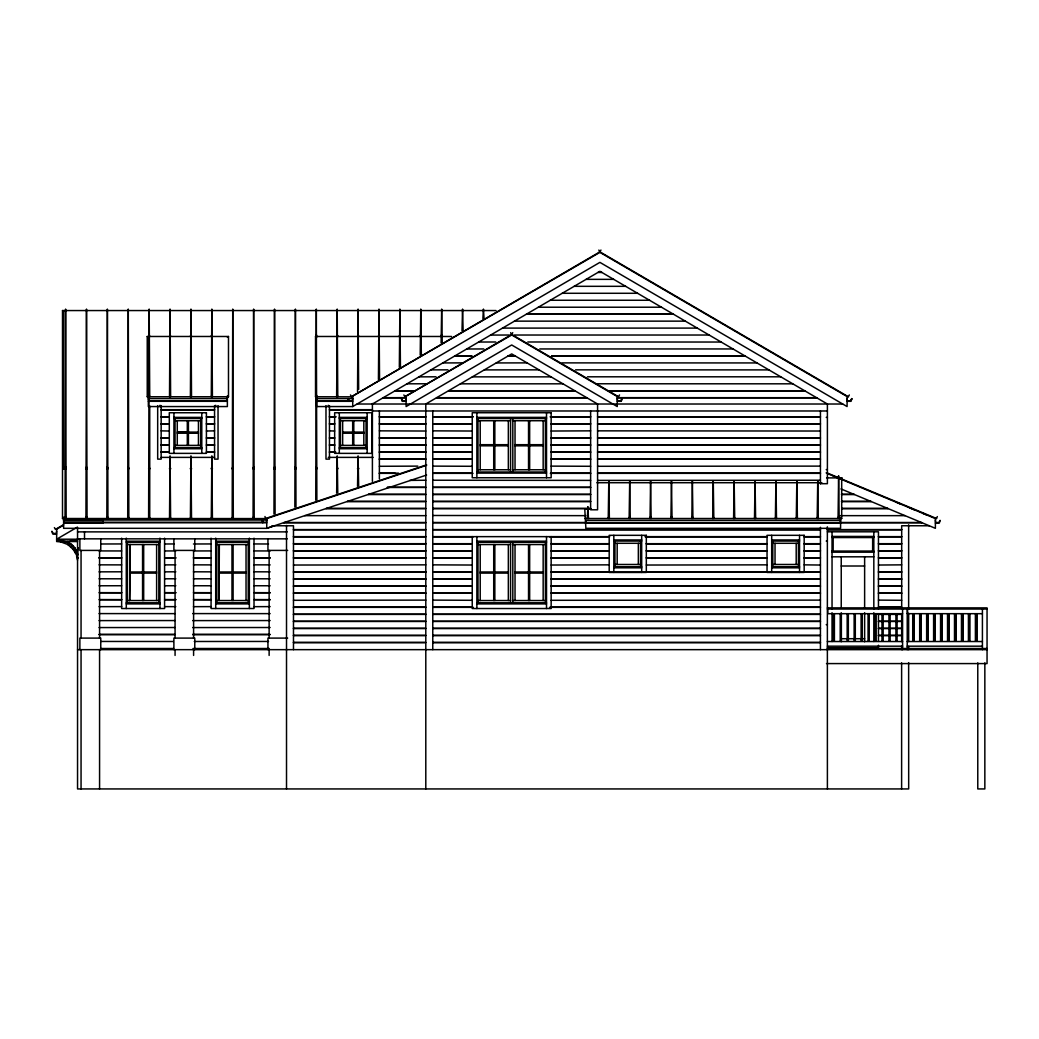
<?xml version="1.0" encoding="UTF-8"?>
<svg xmlns="http://www.w3.org/2000/svg" width="1039" height="1039" viewBox="0 0 1039 1039"><rect width="100%" height="100%" fill="white"/><g stroke="black" fill="none" stroke-linecap="round" stroke-linejoin="round"><path stroke-width="1.5" d="M56.651 531.254L56.301 533.449L53.197 533.449L51.95 531.254L52.716 533.981L56.651 533.981M406.119 398.599L405.768 400.781L402.664 400.781L401.418 398.599L402.184 401.314L406.119 401.314M77.548 560.112L76.613 556.177L78.328 547.878M840.161 522.539L840.577 520.344L585.879 520.344L586.295 522.539L921.541 522.539M617.257 401.314L621.205 401.314L621.582 399.963M621.205 401.314L621.971 398.599L620.725 400.781L617.608 400.781L617.257 398.599M851.396 399.963L851.785 398.599L850.538 400.781L847.434 400.781L847.084 398.599L847.253 399.69M851.785 398.599L851.019 401.314L847.084 401.314M148.616 336.48L149.174 334.558L149.733 336.48M148.616 396.755L149.174 394.82L149.733 396.755L149.174 309.077L148.616 518.513L149.174 516.578L149.733 518.513L149.733 405.898M315.752 336.48L316.311 334.558L316.869 336.48M315.752 396.755L316.311 394.82L316.869 396.755M826.304 473.07L935.386 518.578L936.503 518.513L937.308 516.578M403.859 394.95L404.911 396.755L511.695 334.467L512.747 332.662M350.468 394.95L351.52 396.755L599.906 251.867L600.958 250.061M510.643 332.662L511.695 334.948L617.257 396.534L618.478 396.755L619.53 394.95M598.854 250.061L599.906 252.347L847.084 396.534L848.292 396.755L849.344 394.95M63.483 525.202L56.651 529.189L56.651 541.54L60.782 541.89L67.86 544.54L69.068 542.553L67.223 541.54L56.651 539.215L77.133 527.267M78.328 539.215L56.651 539.215L60.782 541.89L67.223 541.54L67.86 544.54L73.198 549.436L75.055 548.047L78.328 554.839M227.372 337.272L228.489 336.493L228.489 396.755L227.372 396.82M63.587 524.669L55.444 529.409L54.392 527.604M451.601 336.48L315.531 336.48L315.531 396.755L352.728 396.82L351.52 396.755L599.906 252.347M316.648 395.781L316.648 406.561L352.728 406.561L599.906 262.373L847.084 406.561L847.084 396.534M372.404 404.015L599.906 271.309L827.395 404.015L827.395 483.693L820.433 483.693M511.695 334.948L404.911 396.755M64.522 542.903L67.223 541.54L78.289 539.514M426.587 464.849L265.62 518.513L264.971 516.526M496.045 310.557L62.509 310.557L62.509 518.513L266.737 518.578L426.587 465.29M426.587 475.044L266.737 528.332L63.626 528.319L63.626 517.188M274.4 525.773L266.737 528.319L266.737 518.578M56.054 529.306L56.651 529.189M77.548 552.203L75.159 552.605L73.198 549.436L73.055 545.722L69.068 542.553M840.577 518.578L841.694 518.513L841.694 477.888L826.589 477.888M67.86 544.54L71.561 544.345L70.756 546.722L73.055 545.722L75.055 548.047M601.672 272.348L598.126 272.348L601.763 272.4M586.113 279.361L613.698 279.361M574.164 286.322L625.634 286.322M562.229 293.284L637.569 293.284M550.293 300.258L649.518 300.258M538.358 307.219L661.453 307.219M673.311 314.129L526.5 314.129L673.389 314.181M514.474 321.142L685.324 321.142M502.538 328.103L697.273 328.103M490.603 335.078L509.188 335.026M514.266 335.026L709.13 335.026M148.343 396.82L147.239 396.755L147.239 336.48L228.489 336.48M478.667 342.039L495.707 341.987M527.812 341.987L721.144 342.039M466.719 349L483.771 348.948M539.748 348.948L733.002 348.948M454.861 355.922L471.823 355.922M508.253 355.922L515.123 355.922M551.696 355.922L744.937 355.922M454.783 355.961L471.745 355.961M508.175 355.961L515.201 355.961M551.774 355.961L745.028 355.961M442.848 362.936L461.433 362.884M496.239 362.936L527.059 362.884M562.021 362.884L756.963 362.936M430.912 369.897L447.952 369.845M484.304 369.897L539.007 369.845M575.567 369.845L768.899 369.897M418.964 376.858L436.016 376.806M472.355 376.858L551.021 376.858M587.503 376.806L780.757 376.806M407.028 383.82L425.613 383.768M460.42 383.82L562.956 383.82M597.841 383.768L792.77 383.82M609.776 390.742L804.628 390.742M609.854 390.781L804.718 390.781M147.239 396.755L228.489 396.755M383.235 397.703L406.119 397.703L383.157 397.755M436.627 397.703L586.749 397.703M436.549 397.755L586.84 397.755M148.343 401.314L227.372 401.314M316.648 401.314L352.728 401.314M357.078 404.015L842.72 404.015M161.162 409.691L214.553 409.691M329.467 409.691L372.404 409.691M161.162 409.873L214.553 409.873M329.467 409.873L372.404 409.873M372.404 410.976L827.395 410.976M161.162 416.743L169.253 416.743M206.462 416.743L214.553 416.743M329.467 416.743L335.831 416.743M379.378 416.743L425.795 416.743M432.769 416.743L473.031 416.743M550.345 416.743L590.62 416.743M597.581 416.743L820.433 416.743M161.162 416.925L169.292 416.925M206.423 416.925L214.553 416.925M329.467 416.925L335.831 416.925M379.378 416.925L425.795 416.925M432.769 416.925L473.031 416.925M550.345 416.925L590.62 416.925M597.581 416.925L820.433 416.925M173.929 417.379L201.787 417.379M339.311 417.379L367.157 417.379M476.875 417.379L546.514 417.379M826.239 417.379L827.395 417.379M173.929 418.496L201.787 418.496M339.311 418.496L367.157 418.496M476.875 418.496L546.514 418.496M175.046 420.73L200.67 420.73M340.415 420.73L366.053 420.73M477.979 420.73L510.578 420.73M512.811 420.73L545.397 420.73M161.162 423.795L169.292 423.795M206.423 423.795L214.553 423.795M329.467 423.795L334.662 423.795M379.378 423.795L425.795 423.795M432.769 423.795L472.238 423.795M551.151 423.795L590.62 423.795M597.581 423.795L820.433 423.795M161.162 423.977L169.292 423.977M206.423 423.977L214.553 423.977M329.467 423.977L334.662 423.977M379.378 423.977L425.795 423.977M432.769 423.977L472.238 423.977M551.151 423.977L590.62 423.977M597.581 423.977L820.433 423.977M161.162 430.847L169.292 431.029M206.423 431.029L214.553 430.847M329.467 430.847L334.662 431.029M379.378 430.847L425.795 431.029M432.769 430.847L472.238 431.029M551.151 431.029L590.62 430.847M597.581 430.847L820.433 431.029M188.423 432.094L198.449 432.107M342.649 432.107L352.676 432.094M353.792 432.094L363.819 432.107M188.423 433.211L198.449 433.211M353.792 433.211L363.819 433.211M177.279 433.224L187.306 433.211M188.423 433.224L198.449 433.224M342.649 433.224L352.676 433.211M353.792 433.224L363.819 433.224M161.162 437.9L169.292 437.9M206.423 437.9L214.553 437.9M329.467 437.9L334.662 437.9M379.378 437.9L425.795 437.9M432.769 437.9L472.238 437.9M551.151 437.9L590.62 437.9M597.581 437.9L820.433 437.9M161.162 438.081L169.292 438.081M206.423 438.081L214.553 438.081M329.467 438.081L334.662 438.081M379.378 438.081L425.795 438.081M432.769 438.081L472.238 438.081M551.151 438.081L590.62 438.081M597.581 438.081L820.433 438.081M480.213 444.692L493.72 444.692M494.837 444.692L508.344 444.692M515.032 444.692L528.539 444.692M529.656 444.692L543.163 444.692M161.162 444.952L169.292 444.952M206.423 444.952L214.553 444.952M329.467 444.952L334.662 444.952M379.378 444.952L425.795 444.952M432.769 444.952L472.238 444.952M551.151 444.952L590.62 444.952M597.581 444.952L820.433 444.952M161.162 445.134L169.292 445.134M206.423 445.134L214.553 445.134M329.467 445.134L334.662 445.134M379.378 445.134L425.795 445.134M432.769 445.134L472.238 445.134M551.151 445.134L590.62 445.134M597.581 445.134L820.433 445.134M175.046 445.38L200.67 445.38M340.415 445.38L366.053 445.38M480.213 445.809L493.72 445.809M494.837 445.809L508.344 445.809M515.032 445.809L528.539 445.809M529.656 445.809L543.163 445.809M173.929 447.614L201.787 447.614M339.311 447.614L367.157 447.614M173.929 448.731L201.787 448.731M339.311 448.731L367.157 448.731M161.162 452.004L169.292 452.004M206.423 452.004L214.553 452.004M329.467 452.004L334.662 452.004M379.378 452.004L425.795 452.004M432.769 452.004L472.238 452.004M551.151 452.004L590.62 452.004M597.581 452.004L820.433 452.004M161.162 452.186L169.292 452.186M206.423 452.186L214.553 452.186M329.467 452.186L335.831 452.186M379.378 452.186L425.795 452.186M432.769 452.186L472.238 452.186M551.151 452.186L590.62 452.186M597.581 452.186L820.433 452.186M161.162 457.381L214.553 457.381M328.298 457.381L373.131 457.381M379.378 459.056L425.795 459.056M432.769 459.056L472.238 459.056M551.151 459.056L590.62 459.056M597.581 459.056L820.433 459.056M379.378 459.238L425.795 459.238M432.769 459.238L472.238 459.238M551.151 459.238L590.62 459.238M597.581 459.238L820.433 459.238M379.378 466.29L417.795 466.121M432.769 466.121L472.238 466.29M551.151 466.121L590.62 466.29M597.581 466.29L820.433 466.121M477.979 469.758L510.578 469.758M512.811 469.758L545.397 469.758M826.239 469.615L827.395 469.615M476.875 471.992L546.514 471.992M379.378 473.174L398.586 473.174M432.769 473.174L472.238 473.174M476.875 473.096L546.514 473.096M551.151 473.174L590.62 473.174M597.581 473.174L820.433 473.174M379.378 473.342L395.378 473.342M432.769 473.342L473.031 473.342M550.345 473.342L590.62 473.342M597.581 473.342L820.433 473.342M409.795 480.395L425.795 480.226M432.769 480.226L590.62 480.395M597.581 480.395L820.433 480.226M596.88 482.719L821.836 482.719M387.378 487.278L425.795 487.278M432.769 487.278L590.62 487.278M387.378 487.447L425.795 487.447M432.769 487.447L590.62 487.447M368.741 494.33L425.795 494.33M432.769 494.33L590.62 494.33M841.421 494.33L853.915 494.33M368.209 494.499L425.795 494.499M432.769 494.499L590.62 494.499M841.642 494.499L854.331 494.499M347.584 501.382L425.795 501.382M432.769 501.382L590.62 501.382M841.85 501.382L870.825 501.382M347.052 501.551L425.795 501.551M432.769 501.551L590.62 501.551M841.46 501.551L871.24 501.551M326.428 508.435L425.795 508.435M432.769 508.435L590.62 508.435M841.655 508.435L887.722 508.435M325.895 508.603L425.795 508.603M432.769 508.603L590.62 508.603M841.759 508.603L888.15 508.603M840.577 517.487L840.577 528.319L585.879 528.319L584.762 508.837L590.762 508.837M304.739 515.656L425.795 515.656M432.769 515.487L585.788 515.656M840.304 515.656L905.06 515.656M584.762 518.513L841.694 518.513M103.134 522.539L64.041 522.539L63.626 520.344L103.134 520.344L103.134 523.072L63.626 523.072M284.115 522.539L425.795 522.539M432.769 522.539L585.788 522.539M63.626 522.773L266.737 522.773M283.582 522.708L425.795 522.708M432.769 522.708L586.853 522.708M840.096 522.708L921.957 522.708M585.879 523.072L840.577 523.072M935.386 523.072L939.321 523.072L940.087 520.344L938.84 522.539L935.736 522.539L935.386 520.344M271.932 525.773L293.479 525.773L293.479 649.661M929.295 525.773L901.683 525.747L901.683 607.828M293.479 529.591L425.795 529.591M432.769 529.591L820.433 529.591M827.356 529.591L901.683 529.591M293.479 529.76L425.795 529.76M432.769 529.76L820.433 529.76M827.356 529.76L901.683 529.76M77.548 531.877L287.219 531.877M827.356 531.799L878.462 531.799L878.462 608.958M832.044 536.436L873.825 536.436M293.479 536.644L425.795 536.644M432.769 536.644L609.568 536.644M645.258 536.644L766.912 536.644M804.212 536.644L820.433 536.644M878.462 536.644L901.683 536.644M293.479 536.812L425.795 536.812M432.769 536.812L473.316 536.812M549.553 536.812L609.568 536.812M645.258 536.812L767.042 536.812M804.173 536.812L820.433 536.812M878.462 536.812L901.683 536.812M832.044 537.553L873.825 537.553M77.548 538.838L287.232 538.838M613.828 539.955L641.686 539.955M771.691 539.955L799.536 539.955M126.29 541.202L159.954 541.202M215.709 541.202L249.373 541.202M476.875 541.202L546.514 541.202M613.828 541.072L641.686 541.072M771.691 541.072L799.536 541.072M826.239 541.072L827.395 541.072M67.223 541.54L77.548 541.54M126.29 542.319L159.954 542.319M215.709 542.319L249.373 542.319M476.875 542.319L546.514 542.319M614.945 543.293L640.569 543.293M772.795 543.293L798.433 543.293M293.479 543.696L425.795 543.696M432.769 543.696L472.238 543.696M551.151 543.696L609.192 543.696M646.323 543.696L767.042 543.696M804.173 543.696L820.433 543.696M878.462 543.696L901.683 543.696M100.666 543.994L121.654 543.942M164.591 543.994L174.214 543.942M193.449 543.994L211.073 543.942M254.01 543.942L268.543 543.994M293.479 543.878L425.795 543.878M432.769 543.878L472.238 543.878M551.151 543.878L609.192 543.878M646.323 543.878L767.042 543.878M804.173 543.878L820.433 543.878M878.462 543.878L901.683 543.878M219.346 544.553L219.06 600.542L219.06 544.553M127.407 544.553L158.837 544.553M216.826 544.553L248.256 544.553M477.979 544.553L510.578 544.553M512.811 544.553L545.397 544.553M287.66 550.41L267.945 550.41L267.945 538.838M293.479 550.748L425.795 550.748M432.769 550.748L472.238 550.748M551.151 550.748L609.192 550.748M646.323 550.748L767.042 550.748M804.173 550.748L820.433 550.748M878.462 550.748L901.683 550.748M99.043 550.917L121.654 550.956M164.591 550.956L175.812 550.917M193.449 550.956L211.073 550.917M254.01 550.917L270.153 550.956M293.479 550.93L425.795 550.93M432.769 550.93L472.238 550.93M551.151 550.93L609.192 550.93M646.323 550.93L767.042 550.93M804.173 550.93L820.433 550.93M878.462 550.93L901.683 550.93M832.044 551.06L873.825 551.06M832.044 552.177L873.825 552.177M832.044 556.813L873.825 556.813M99.043 557.878L121.654 557.878M164.591 557.878L175.812 557.878M193.449 557.878L211.073 557.878M254.01 557.878L270.153 557.878M293.479 557.8L425.795 557.8M432.769 557.8L472.238 557.8M551.151 557.8L609.192 557.8M646.323 557.8L767.042 557.8M804.173 557.8L820.433 557.8M878.462 557.8L901.683 557.8M99.043 557.93L121.654 557.93M164.591 557.93L175.812 557.93M193.449 557.93L211.073 557.93M254.01 557.93L270.153 557.93M293.479 557.982L425.795 557.982M432.769 557.982L472.238 557.982M551.151 557.982L609.192 557.982M646.323 557.982L767.042 557.982M804.173 557.982L820.433 557.982M878.462 557.982L901.683 557.982M614.945 564.476L640.569 564.476M772.795 564.476L798.433 564.476M99.043 564.839L121.654 564.891M164.591 564.891L175.812 564.839M193.449 564.839L211.073 564.891M254.01 564.839L270.153 564.891M293.479 565.034L425.795 564.852M432.769 564.852L472.238 565.034M551.151 565.034L609.192 564.852M646.323 565.034L767.042 564.852M804.173 564.852L820.433 565.034M878.462 565.034L901.683 564.852M841.239 566.008L864.63 566.008M613.828 566.697L641.686 566.697M771.691 566.697L799.536 566.697M613.828 567.813L641.686 567.813M771.691 567.813L799.536 567.813M99.043 571.853L121.654 571.801M164.591 571.853L175.812 571.801M193.449 571.801L211.073 571.853M254.01 571.801L270.153 571.853M293.479 571.905L425.795 571.905M432.769 571.905L472.238 571.905M551.151 571.905L609.192 571.905M646.323 571.905L767.042 571.905M804.173 571.905L820.433 571.905M878.462 571.905L901.683 571.905M129.641 571.995L142.564 571.982M143.681 571.982L156.616 571.995M219.06 571.995L231.983 571.982M233.1 571.982L246.035 571.995M293.479 572.086L425.795 572.086M432.769 572.086L472.238 572.086M480.213 571.995L493.72 571.982M494.837 571.982L508.344 571.995M515.032 571.995L528.539 571.982M529.656 571.982L543.163 571.995M551.151 572.086L820.433 572.086M878.462 572.086L901.683 572.086M129.641 573.099L142.564 573.099M143.681 573.099L156.616 573.099M219.06 573.099L231.983 573.099M233.1 573.099L246.035 573.099M480.213 573.099L493.72 573.099M494.837 573.099L508.344 573.099M515.032 573.099L528.539 573.099M529.656 573.099L543.163 573.099M99.043 578.775L121.654 578.814M164.591 578.814L175.812 578.775M193.449 578.814L211.073 578.775M254.01 578.775L270.153 578.814M293.479 578.957L425.795 578.957M432.769 578.957L472.238 578.957M551.151 578.957L820.433 578.957M878.462 578.957L901.683 578.957M293.479 579.139L425.795 579.139M432.769 579.139L472.238 579.139M551.151 579.139L820.433 579.139M878.462 579.139L901.683 579.139M99.043 585.775L121.654 585.736M164.591 585.775L175.812 585.736M193.449 585.736L211.073 585.775M254.01 585.736L270.153 585.775M293.479 586.009L425.795 586.009M432.769 586.009L472.238 586.009M551.151 586.009L820.433 586.009M878.462 586.009L901.683 586.009M293.479 586.191L425.795 586.191M432.769 586.191L472.238 586.191M551.151 586.191L820.433 586.191M878.462 586.191L901.683 586.191M293.479 593.061L425.795 593.061M432.769 593.061L472.238 593.061M551.151 593.061L820.433 593.061M878.462 593.061L901.683 593.061M293.479 593.243L425.795 593.243M432.769 593.243L472.238 593.243M551.151 593.243L820.433 593.243M878.462 593.243L901.683 593.243M293.479 600.295L425.795 600.113M432.769 600.113L472.238 600.295M551.151 600.295L820.433 600.113M878.462 600.113L901.683 600.295M127.407 600.542L158.837 600.542M216.826 600.542L248.256 600.542M477.979 600.542L510.578 600.542M512.811 600.542L545.397 600.542M126.29 602.776L159.954 602.776M215.709 602.776L249.373 602.776M476.875 602.776L546.514 602.776M126.29 603.893L159.954 603.893M215.709 603.893L249.373 603.893M476.875 603.893L546.514 603.893M99.043 606.672L121.654 606.62M164.591 606.62L175.812 606.672M193.449 606.672L211.073 606.62M254.01 606.672L270.153 606.62M293.479 607.166L425.795 607.166M432.769 607.166L472.238 607.166M551.151 607.166L820.433 607.166M878.462 607.166L901.683 607.166M293.479 607.347L425.795 607.347M432.769 607.347L473.316 607.347M549.553 607.347L820.433 607.347M878.462 607.347L901.683 607.347M827.395 607.88L987.05 607.88L987.05 663.583L826.499 663.583M827.395 609.036L987.05 609.036M99.043 613.594L174.903 613.633M192.67 613.594L270.14 613.633M902.579 613.685L827.758 613.685L827.758 609.036M907.229 613.685L982.413 613.685M293.479 614.218L425.795 614.218M432.769 614.218L820.433 614.218M878.462 614.218L901.683 614.218L901.683 641.621M293.479 614.4L425.795 614.4M432.769 614.4L820.433 614.4M878.462 614.4L901.683 614.4M99.043 620.608L174.903 620.556M192.67 620.608L270.14 620.556M293.479 621.27L425.795 621.27M432.769 621.27L820.433 621.27M878.462 621.27L901.683 621.27M293.479 621.452L425.795 621.452M432.769 621.452L820.433 621.452M878.462 621.452L901.683 621.452M826.239 624.647L827.395 624.647M99.043 627.569L174.903 627.517M192.67 627.569L270.14 627.517M293.479 628.322L425.795 628.322M432.769 628.322L820.433 628.322M878.462 628.322L901.683 628.322M293.479 628.504L425.795 628.504M432.769 628.504L820.433 628.504M878.462 628.504L901.683 628.504M99.043 634.478L174.903 634.478M192.67 634.478L270.14 634.478M99.043 634.53L174.903 634.53M192.67 634.53L270.14 634.53M293.479 635.374L425.795 635.374M432.769 635.374L820.433 635.374M878.462 635.374L901.683 635.374M293.479 635.556L425.795 635.556M432.769 635.556L820.433 635.556M878.462 635.556L901.683 635.556M287.66 638.102L267.945 638.102L267.945 649.661M841.239 638.712L864.63 638.712M100.653 641.453L173.292 641.492M194.28 641.492L268.53 641.453M827.395 641.531L902.579 641.531M907.229 641.531L982.413 641.531M293.479 642.427L425.795 642.427M432.769 642.427L820.433 642.427M293.479 642.609L425.795 642.609M432.769 642.609L820.433 642.609M827.395 646.18L902.579 646.18M907.229 646.18L982.413 646.18M827.408 647.907L878.462 647.907L878.462 645.258M100.523 648.505L173.513 648.505M192.981 648.505L269.218 648.505M827.395 648.505L987.05 648.505M77.548 649.661L987.05 649.661M315.531 396.755L316.375 396.807M62.509 518.513L63.626 518.578M73.198 549.436L76.743 550.631L75.159 552.605L78.25 558.138M826.408 472.641L936.503 518.513M833.187 475.94L837.447 477.719M897.06 502.59L901.32 504.37M909.839 507.915L914.099 509.694M922.619 513.253L926.866 515.019M840.967 488.927L935.386 528.319L935.386 518.578M584.762 508.837L585.879 509.357M62.509 310.557L63.626 311.155L63.626 469.303M599.906 251.867L848.292 396.755M511.695 334.467L618.478 396.755M315.531 336.493L316.648 337.272M147.239 336.493L148.343 337.272L148.343 406.561L227.372 406.561L227.372 395.781M348.026 398.599L348.792 401.314L348.026 398.599L349.273 400.781M263.283 522.24L262.036 520.045L262.802 522.773M984.842 662.856L984.842 788.939L977.777 788.939L977.777 662.856M982.413 609.036L982.413 649.661M976.92 613.88L976.92 641.336M976.556 613.88L976.556 641.336M975.751 613.88L975.751 641.336M975.4 613.88L975.4 641.336M969.945 613.88L969.945 641.336M968.79 613.88L968.79 641.336M968.426 613.88L968.426 641.336M962.984 613.88L962.984 641.336M962.634 613.88L962.634 641.336M961.828 613.88L961.828 641.336M961.465 613.88L961.465 641.336M956.023 613.88L956.023 641.336M955.659 613.88L955.659 641.336M954.854 613.88L954.854 641.336M954.503 613.88L954.503 641.336M949.062 613.88L949.062 641.336M948.698 613.88L948.698 641.336M947.893 613.88L947.893 641.336M947.542 613.88L947.542 641.336M942.087 613.88L942.087 641.336M941.737 613.88L941.737 641.336M940.931 613.88L940.931 641.336M940.568 613.88L940.568 641.336M935.126 613.88L935.126 641.336M934.775 613.88L934.775 641.336M933.97 613.88L933.97 641.336M933.606 613.88L933.606 641.336M928.165 613.88L928.165 641.336M927.801 613.88L927.801 641.336M927.009 613.88L927.009 641.336M926.645 613.88L926.645 641.336M921.203 613.88L921.203 641.336M920.84 613.88L920.84 641.336M920.034 613.88L920.034 641.336M919.684 613.88L919.684 641.336M914.242 613.88L914.242 641.336M913.878 613.88L913.878 641.336M913.073 613.88L913.073 641.336M912.723 613.88L912.723 641.336M908.644 524.786L908.644 609.114M908.644 613.27L908.644 641.621M908.644 646.414L908.644 649.661M908.644 662.622L908.683 788.939L77.548 788.939L77.548 527.305M907.579 609.036L907.579 613.685M907.229 609.036L907.229 649.661M902.579 609.036L902.579 649.661M901.683 646.05L901.683 649.661M901.618 662.856L901.618 788.939M897.086 613.88L897.086 641.336M895.93 613.88L895.93 641.336M890.124 613.88L890.124 641.336M888.968 613.88L888.968 641.336M883.163 613.88L883.163 641.336M881.994 613.88L881.994 641.336M878.462 613.828L878.462 641.414M876.189 613.88L876.189 641.336M875.033 613.88L875.033 641.336M873.825 531.799L873.825 608.958M873.825 612.75L873.825 641.505M872.708 537.553L872.708 551.06M872.682 537.553L872.682 551.06M869.227 613.88L869.227 641.336M868.072 613.88L868.072 641.336M864.63 556.813L864.63 608.01M864.63 612.75L864.63 641.777M862.266 613.88L862.266 641.336M861.11 613.88L861.11 641.336M855.305 613.88L855.305 641.336M854.136 613.88L854.136 641.336M848.344 613.88L848.344 641.336M847.175 613.88L847.175 641.336M841.369 613.88L841.369 641.336M841.239 556.813L841.239 608.01M841.239 612.75L841.239 641.777M840.213 613.88L840.213 641.336M834.408 613.88L834.408 641.336M833.161 537.553L833.161 551.06M833.252 613.88L833.252 641.336M832.044 531.799L832.044 608.958M832.044 612.75L832.044 641.505M827.356 526.838L827.395 788.939M820.433 410.976L820.433 483.836M820.433 527.293L820.433 649.661M799.536 535.319L799.536 572.45M798.433 541.072L798.433 566.697M796.199 543.293L796.199 564.476M775.029 543.293L775.029 564.476M772.795 541.072L772.795 566.697M771.691 535.319L771.691 572.45M641.686 535.319L641.686 572.45M640.569 541.072L640.569 566.697M638.349 543.293L638.349 564.476M617.257 396.041L617.257 406.561L511.695 344.974L406.119 406.561L406.119 396.041M617.179 543.293L617.179 564.476M614.945 541.072L614.945 566.697M613.828 535.319L613.828 572.45M590.62 410.976L590.62 509.798L597.581 509.798L597.581 404.015L511.695 353.909L425.795 404.015L425.795 788.939M551.151 536.566L551.151 608.529L472.238 608.529L472.238 536.566M546.514 412.743L546.514 477.745M546.514 536.566L546.514 608.529M545.397 418.496L545.397 471.992M545.397 542.319L545.397 602.776M543.163 420.73L543.163 469.758M543.163 544.553L543.163 600.542M529.656 420.73L529.656 469.758M529.656 544.553L529.656 600.542M528.539 420.73L528.539 469.758M528.539 544.553L528.539 600.542M515.032 420.73L515.032 469.758M515.032 544.553L515.032 600.542M512.811 418.496L512.811 471.992M512.811 542.319L512.811 602.776M510.578 418.496L510.578 471.992M510.578 542.319L510.578 602.776M508.344 420.73L508.344 469.758M508.344 544.553L508.344 600.542M494.837 420.73L494.837 469.758M494.837 544.553L494.837 600.542M493.72 420.73L493.72 469.758M493.72 544.553L493.72 600.542M484.005 317.986L483.447 309.077L482.888 318.518M480.213 420.73L480.213 469.758M480.213 544.553L480.213 600.542M477.979 418.496L477.979 471.992M477.979 542.319L477.979 602.776M476.875 412.743L476.875 477.745M476.875 536.566L476.875 608.529M463.108 330.025L462.563 309.077L462.004 330.753M442.224 342.363L441.666 309.077L441.107 342.896M432.769 410.976L432.769 649.661M421.327 354.52L420.769 309.077L420.211 355.13M400.431 366.624L399.885 309.077L399.327 367.248M379.547 378.832L378.988 309.077L378.43 379.456M379.378 410.976L379.378 478.979M372.404 403.496L372.404 481.317M367.157 412.743L367.157 453.368M366.053 418.496L366.053 447.614M363.819 420.73L363.819 445.38M358.65 389.378L358.091 309.077L357.533 391.625M358.65 485.953L358.091 455.913L357.533 486.291M353.792 420.73L353.792 445.38M352.728 396.534L352.728 406.561M352.676 420.73L352.676 445.38M342.649 420.73L342.649 445.38M340.415 418.496L340.415 447.614M339.311 412.743L339.311 453.368M337.766 492.863L337.207 455.913L336.649 493.213M329.467 405.639L329.467 459.121L325.986 459.121L325.986 405.626M328.298 405.288L328.298 406.561M316.869 499.876L316.311 309.077L315.752 500.227M295.972 506.811L295.414 309.077L294.855 507.175M286.517 525.448L286.517 788.939M275.088 513.76L274.53 309.077L273.971 514.11M269.127 550.41L269.127 638.102M269.127 649.661L269.127 655.427M254.01 538.163L254.01 608.529L211.073 608.529L211.073 538.163M249.373 538.111L249.373 608.529M248.256 542.319L248.256 602.776M246.035 544.553L246.035 600.542M233.1 544.553L233.1 600.542M231.983 544.553L231.983 600.542M218.034 405.626L218.034 459.121L214.553 459.121L214.553 405.574M216.826 542.319L216.826 602.776M215.709 405.288L215.709 406.561M215.709 538.111L215.709 608.529M201.787 412.743L201.787 453.368M200.67 418.496L200.67 447.614M198.449 420.73L198.449 445.38M194.774 538.838L194.774 550.41L173.89 550.41L173.89 538.838M194.774 649.661L194.774 638.102L173.89 638.102L173.89 649.661M193.592 550.41L193.592 638.102M193.592 649.661L193.592 655.427M188.423 420.73L188.423 445.38M187.306 420.73L187.306 445.38M177.279 420.73L177.279 445.38M175.046 418.496L175.046 447.614M175.072 550.41L175.072 638.102M175.072 649.661L175.072 655.427M173.929 412.743L173.929 453.368M164.591 538.163L164.591 608.529L121.654 608.529L121.654 538.163M161.162 405.574L161.162 459.121L157.681 459.121L157.681 405.626M160.006 405.288L160.006 406.561M159.954 538.111L159.954 608.529M158.837 542.319L158.837 602.776M156.616 544.553L156.616 600.542M143.681 544.553L143.681 600.542M142.564 544.553L142.564 600.542M127.407 542.319L127.407 602.776M126.29 538.111L126.29 608.529M100.757 538.838L100.757 550.41L79.873 550.41L79.873 538.838M100.757 649.661L100.757 638.102L79.873 638.102L79.873 649.661M99.575 550.41L99.575 638.102M99.575 649.661L99.575 788.939M84.51 531.877L84.51 538.838M81.055 550.41L81.055 638.102M81.055 649.661L81.055 788.939M130.226 544.553L129.641 600.542L130.226 544.553M266.737 520.045L266.387 522.24L64.041 522.24L63.626 520.045L266.737 520.045M352.728 398.599L352.377 400.781L317.064 400.781L316.648 398.599L352.728 398.599M227.372 398.599L226.957 400.781L148.772 400.781L148.343 398.599L227.372 398.599M65.6 466.992L65.041 468.914L65.6 467.433L66.158 468.914L65.6 466.992M65.6 516.578L65.041 518.513L65.6 309.077L66.158 518.513L65.6 516.578M86.497 466.992L85.938 468.914L86.497 467.433L87.055 468.914L86.497 466.992M86.497 516.578L85.938 518.513L86.497 309.077L87.055 518.513L86.497 516.578M107.381 466.992L106.835 468.914L107.381 467.433L107.939 468.914L107.381 466.992M107.381 516.578L106.835 518.513L107.381 309.077L107.939 518.513L107.381 516.578M128.278 466.992L127.719 468.914L128.278 467.433L128.836 468.914L128.278 466.992M170.058 334.558L169.513 336.48L170.058 335L170.617 336.48L170.058 334.558M128.278 516.578L127.719 518.513L128.278 309.077L128.836 518.513L128.278 516.578M149.174 466.992L148.616 468.914L149.174 467.433L149.733 468.914L149.174 466.992M170.058 394.82L169.513 396.755L170.058 309.077L170.617 396.755L170.058 394.82M190.955 334.558L190.397 336.48L190.955 335L191.514 336.48L190.955 334.558M170.058 466.992L169.513 468.914L170.058 467.433L170.617 468.914L170.058 466.992M190.955 394.82L190.397 396.755L190.955 309.077L191.514 396.755L190.955 394.82M211.852 334.558L211.294 336.48L211.852 335L212.411 336.48L211.852 334.558M170.058 516.578L169.513 518.513L170.058 455.913L170.617 518.513L170.058 516.578M190.955 466.992L190.397 468.914L190.955 467.433L191.514 468.914L190.955 466.992M211.852 394.82L211.294 396.755L211.852 309.077L212.411 396.755L211.852 394.82M190.955 516.578L190.397 518.513L190.955 455.913L191.514 518.513L190.955 516.578M211.852 466.992L211.294 468.914L211.852 467.433L212.411 468.914L211.852 466.992M211.852 516.578L211.294 518.513L211.852 455.913L212.411 518.513L211.852 516.578M232.736 466.992L232.178 468.914L232.736 467.433L233.294 468.914L232.736 466.992M232.736 516.578L232.178 518.513L232.736 309.077L233.294 518.513L232.736 516.578M253.633 466.992L253.074 468.914L253.633 467.433L254.191 468.914L253.633 466.992M253.633 516.578L253.074 518.513L253.633 309.077L254.191 518.513L253.633 516.578M274.53 466.992L273.971 468.914L274.53 467.433L275.088 468.914L274.53 466.992M295.414 466.992L294.855 468.914L295.414 467.433L295.972 468.914L295.414 466.992M337.207 334.558L336.649 336.48L337.207 335L337.766 336.48L337.207 334.558M316.311 466.992L315.752 468.914L316.311 467.433L316.869 468.914L316.311 466.992M337.207 394.82L336.649 396.755L337.207 309.077L337.766 396.755L337.207 394.82M358.091 334.558L357.533 336.48L358.091 335L358.65 336.48L358.091 334.558M337.207 466.992L336.649 468.914L337.207 467.433L337.766 468.914L337.207 466.992M378.988 334.558L378.43 336.48L378.988 335L379.547 336.48L378.988 334.558M358.091 466.992L357.533 468.914L358.091 467.433L358.65 468.914L358.091 466.992M399.885 334.558L399.327 336.48L399.885 335L400.431 336.48L399.885 334.558M420.769 334.558L420.211 336.48L420.769 335L421.327 336.48L420.769 334.558M441.666 334.558L441.107 336.48L441.666 335L442.224 336.48L441.666 334.558M587.905 506.902L587.36 518.513L587.905 516.578L588.464 518.513L587.905 506.902M608.802 480.797L608.244 518.513L608.802 516.578L609.361 518.513L608.802 480.797M629.699 480.797L629.14 518.513L629.699 516.578L630.257 518.513L629.699 480.797M650.583 480.797L650.037 518.513L650.583 516.578L651.141 518.513L650.583 480.797M671.48 480.797L670.921 518.513L671.48 516.578L672.038 518.513L671.48 480.797M692.377 480.797L691.818 518.513L692.377 516.578L692.935 518.513L692.377 480.797M713.261 480.797L712.702 518.513L713.261 516.578L713.819 518.513L713.261 480.797M734.157 480.797L733.599 518.513L734.157 516.578L734.716 518.513L734.157 480.797M755.054 480.797L754.496 518.513L755.054 516.578L755.613 518.513L755.054 480.797M775.938 480.797L775.38 518.513L775.938 516.578L776.497 518.513L775.938 480.797M796.835 480.797L796.277 518.513L796.835 516.578L797.394 518.513L796.835 480.797M817.732 480.797L817.174 518.513L817.732 516.578L818.29 518.513L817.732 480.797M838.616 475.953L838.057 518.513L838.616 516.578L839.174 518.513L838.616 475.953M841.694 477.888L840.577 478.369L841.694 477.888M413.678 390.742L395.171 390.742L413.6 390.781M574.814 390.742L448.562 390.742L574.905 390.781M816.576 397.703L617.257 397.703L816.654 397.755M206.423 412.743L169.292 412.743L169.292 453.368L206.423 453.368L206.423 412.743M371.806 412.743L334.662 412.743L334.662 453.368L371.806 453.368L371.806 412.743M551.151 412.743L472.238 412.743L472.238 477.745L551.151 477.745L551.151 412.743M187.306 432.107L177.279 432.107L187.306 432.094M646.323 535.319L609.192 535.319L609.192 572.45L646.323 572.45L646.323 535.319M804.173 535.319L767.042 535.319L767.042 572.45L804.173 572.45L804.173 535.319M121.654 592.698L99.043 592.698L121.654 592.75M175.812 592.698L164.591 592.698L175.812 592.75M211.073 592.698L193.449 592.698L211.073 592.75M270.153 592.698L254.01 592.698L270.153 592.75M121.654 599.659L99.043 599.659L121.654 599.711M175.812 599.659L164.591 599.659L175.812 599.711M211.073 599.659L193.449 599.659L211.073 599.711M270.153 599.659L254.01 599.659L270.153 599.711"/></g></svg>
